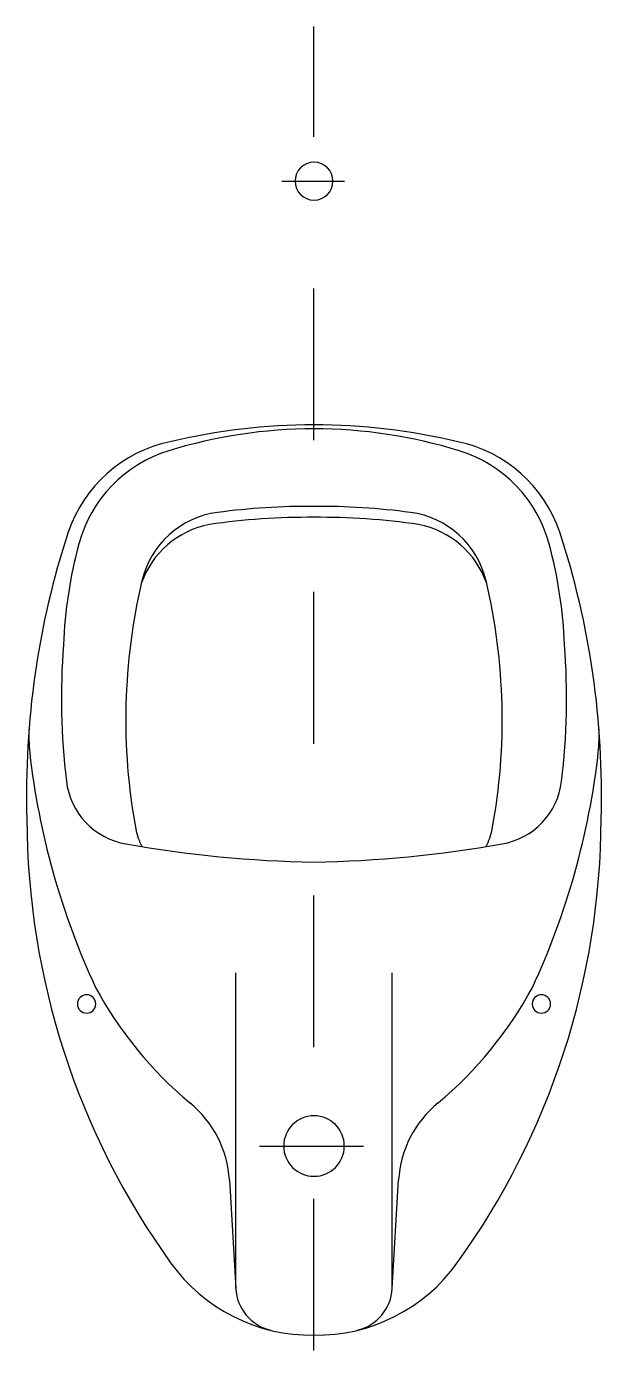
# Model space of a CAD drawing. Extents: x -948.625 to -948.246, y 897.245 to 898.118.
import ezdxf

# ---------------------------------------------------------------- set-up
doc = ezdxf.new("R2010")
doc.units = 0
doc.header["$LTSCALE"] = 0.2
doc.header["$MEASUREMENT"] = 0
for name, pattern in [('AXES', [0.54, 0.3, -0.08, 0.08, -0.08]), ('CACHE', [0.24, 0.12, -0.12]), ('CONTINU', [0])]:
    doc.linetypes.add(name, pattern=pattern)
doc.layers.get('0').update_dxf_attribs({"linetype": 'CONTINUOUS'})
doc.layers.add('DECA_EIXOS', color=5, linetype='AXES')

msp = doc.modelspace()

# ---------------------------------------------------------------- linework, layer by layer
at = {"linetype": 'CONTINU'}
for points in [[(-948.43574, 898.02832, 1), (-948.43574, 898.00338)], [(-948.43574, 898.00338, 1), (-948.43574, 898.02832)], [(-948.43574, 897.8526, 0.074846), (-948.53137, 897.83815)], [(-948.43574, 897.85517, 0.059359), (-948.53053, 897.84408)], [(-948.34095, 897.84408, 0.059361), (-948.43574, 897.85517)], [(-948.34014, 897.83816, 0.074851), (-948.43574, 897.8526)], [(-948.53053, 897.84408, 0.26418), (-948.59759, 897.78459)], [(-948.27389, 897.78458, 0.264227), (-948.34095, 897.84408)], [(-948.53137, 897.83815, 0.258057), (-948.59059, 897.77681)], [(-948.28089, 897.77681, 0.258298), (-948.34014, 897.83816)], [(-948.43574, 897.80147, 0.035187), (-948.49931, 897.79748)], [(-948.37217, 897.79748, 0.035211), (-948.43574, 897.80147)], [(-948.50458, 897.78948, 0.269219), (-948.54953, 897.75056)], [(-948.49931, 897.79748, 0.311336), (-948.54909, 897.75236)], [(-948.43574, 897.79428, 0.038741), (-948.50458, 897.78948)], [(-948.36689, 897.78948, 0.038741), (-948.43574, 897.79428)], [(-948.32239, 897.75238, 0.311334), (-948.37217, 897.79748)], [(-948.32195, 897.75056, 0.26922), (-948.36689, 897.78948)], [(-948.59759, 897.78459, 0.086764), (-948.62482, 897.5955)], [(-948.24666, 897.5955, 0.086757), (-948.27389, 897.78458)], [(-948.59059, 897.77681, 0.056314), (-948.6007, 897.71022)], [(-948.27078, 897.71022, 0.056314), (-948.28089, 897.77681)], [(-948.54909, 897.75236, 0.103317), (-948.55315, 897.58888)], [(-948.31833, 897.58888, 0.103318), (-948.32239, 897.75238)], [(-948.6007, 897.71022, 0.049907), (-948.59881, 897.62046)], [(-948.27269, 897.62028, 0.049907), (-948.27078, 897.71022)], [(-948.62335, 897.65585, 0.036251), (-948.62298, 897.63907)], [(-948.2485, 897.63908, 0.036241), (-948.24813, 897.65585)], [(-948.62298, 897.63907, 0.080171), (-948.5796, 897.48438)], [(-948.29188, 897.48438, 0.080176), (-948.2485, 897.63908)], [(-948.59881, 897.62046, 0.33143), (-948.55964, 897.57895)], [(-948.31184, 897.57895, 0.329789), (-948.27269, 897.62028)], [(-948.62482, 897.5955, 0.156296), (-948.53017, 897.30291)], [(-948.55315, 897.58888, 0.080349), (-948.54898, 897.57713)], [(-948.34136, 897.30285, 0.156296), (-948.24666, 897.5955)], [(-948.3225, 897.57713, 0.080354), (-948.31833, 897.58888)], [(-948.55964, 897.57895, 0.039706), (-948.43574, 897.567)], [(-948.43574, 897.567, 0.039734), (-948.31184, 897.57895)], [(-948.5796, 897.48438, 0.093413), (-948.51751, 897.40822)], [(-948.35397, 897.40822, 0.093415), (-948.29188, 897.48438)], [(-948.5855, 897.47954, 1), (-948.5855, 897.46744)], [(-948.5855, 897.46744, 1), (-948.5855, 897.47954)], [(-948.28597, 897.47954, 1), (-948.28597, 897.46744)], [(-948.28597, 897.46744, 1), (-948.28597, 897.47954)], [(-948.49148, 897.35747, 0.210968), (-948.51751, 897.40822)], [(-948.35397, 897.40822, 0.210967), (-948.38, 897.35747)], [(-948.53017, 897.30291, 0.245391), (-948.43574, 897.25517)], [(-948.43574, 897.25517, 0.245205), (-948.34136, 897.30285)], [(-948.48732, 897.28604, 0.329686), (-948.46427, 897.2584)], [(-948.40721, 897.2584, 0.329705), (-948.38416, 897.28604)]]:
    msp.add_lwpolyline(points, format="xyb", dxfattribs=at)
for points in [[(-948.48732, 897.28604), (-948.48732, 897.49394)], [(-948.38416, 897.28604), (-948.38416, 897.49394)], [(-948.49148, 897.35747), (-948.48732, 897.28604)], [(-948.38416, 897.28604), (-948.38, 897.35747)]]:
    msp.add_lwpolyline(points, dxfattribs=at)
at = {"linetype": 'CACHE'}
for points in [[(-948.43574, 897.3998, 1), (-948.43574, 897.3599)], [(-948.43574, 897.3599, 1), (-948.43574, 897.3998)]]:
    msp.add_lwpolyline(points, format="xyb", dxfattribs=at)
at = {"layer": 'DECA_EIXOS'}
for points in [[(-948.43574, 897.24506), (-948.43574, 898.11782)], [(-948.45687, 898.01585), (-948.41565, 898.01585)], [(-948.47171, 897.37985), (-948.40311, 897.37985)]]:
    msp.add_lwpolyline(points, dxfattribs=at)

doc.saveas('drawing.dxf')
